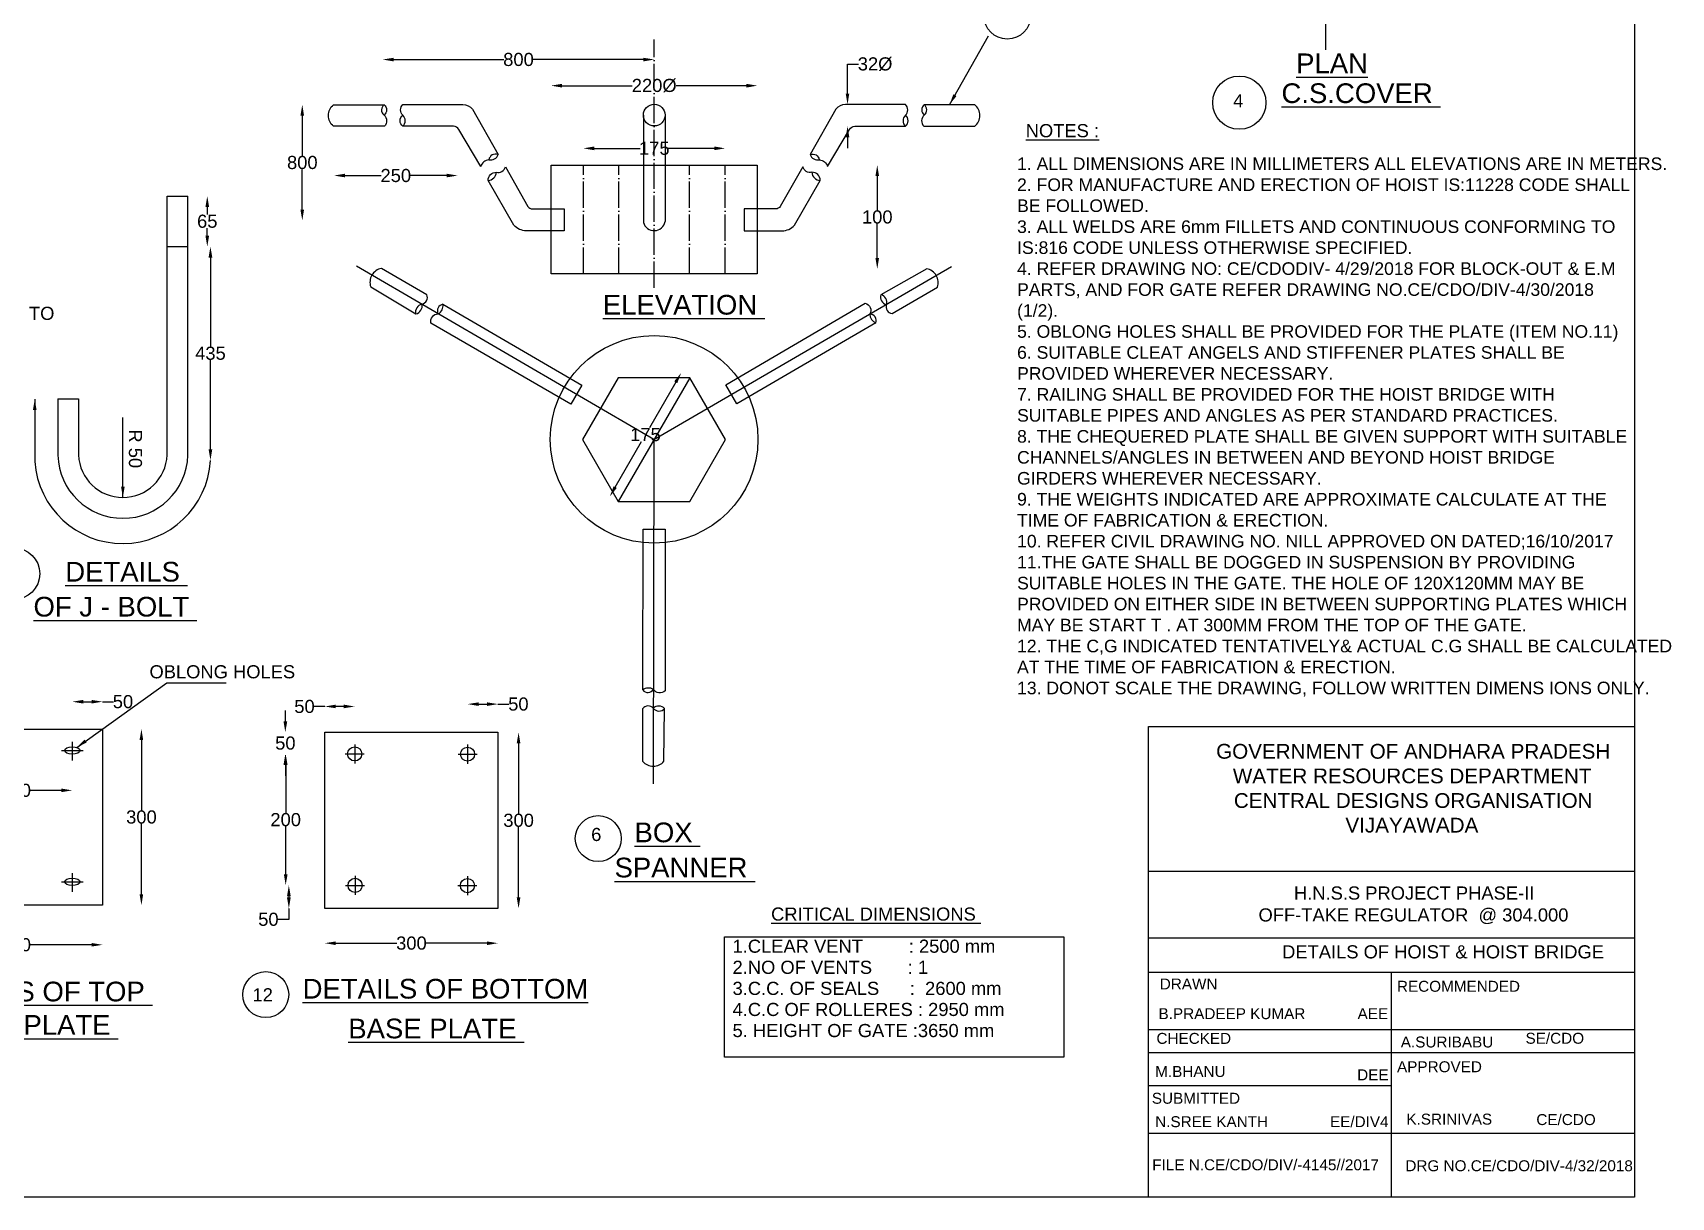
# Model space of a CAD drawing. Header units: inches. Extents: x 2 to 3337, y 17 to 2233.
# Drawn here: x 1838 to 3337, y 17 to 1081 of the extents above; entities that cross this region are included whole.
import ezdxf

# ---------------------------------------------------------------- set-up
doc = ezdxf.new("R2010")
doc.units = ezdxf.units.IN
doc.header["$MEASUREMENT"] = 0
doc.linetypes.add('ACAD_ISO04W100', pattern=[30, 24, -3, 0, -3])
doc.layers.add('DIMENSIONS', color=7, linetype='Continuous')
doc.layers.add('TEXT', color=1, linetype='Continuous')
doc.styles.add('Annotative', font='arial.ttf', dxfattribs={"height": 8})
doc.styles.get("Standard").update_dxf_attribs({"font": 'arial.ttf', "height": 12})
doc.dimstyles.get("Standard").update_dxf_attribs({"dimtxt": 12, "dimasz": 10, "dimexe": 0.18, "dimexo": 0.0625, "dimgap": 0.09, "dimtad": 0, "dimtih": 1, "dimtoh": 1, "dimdec": 4, "dimzin": 0, "dimdsep": 46, "dimtxsty": 'Standard', "dimcen": 0.09, "dimse1": 1, "dimse2": 1, "dimadec": 0, "dimazin": 0, "dimtfac": 1, "dimtdec": 4, "dimtofl": 0, "dimtmove": 0, "dimatfit": 3, "dimfxl": 1, "dimtolj": 1, "dimtzin": 0, "dimarcsym": 0})

# ---------------------------------------------------------------- blocks, each defined once
blk = doc.blocks.new('*D87')
at = {"layer": 'Defpoints', "color": 0, "transparency": 16777216}
for p in [(1771.1, 425.1), (1874.5, 424.6), (1874.5, 388.6)]:
    blk.add_point(p, dxfattribs=at)
at = {"layer": 'DIMENSIONS', "color": 0, "lineweight": -2, "transparency": 16777216}
for p, q in [((1781.1, 388.6), (1809.4, 388.6)), ((1864.5, 388.6), (1836.2, 388.6))]:
    blk.add_line(p, q, dxfattribs=at)
at = {"layer": 'DIMENSIONS', "color": 0, "transparency": 16777216}
for points in [[(1781.1, 390.3), (1781.1, 387), (1771.1, 388.6)], [(1864.5, 390.3), (1864.5, 387), (1874.5, 388.6)]]:
    blk.add_solid(points, dxfattribs=at)
at = {"layer": 'DIMENSIONS', "color": 0, "transparency": 16777216, "insert": (1822.8, 388.6), "char_height": 12, "attachment_point": 5}
blk.add_mtext('\\A1;200', dxfattribs=at)
blk = doc.blocks.new('*D88')
at = {"layer": 'Defpoints', "color": 0, "transparency": 16777216}
for p in [(1743.4, 283.7), (1902.2, 283.7), (1902.2, 247.4)]:
    blk.add_point(p, dxfattribs=at)
at = {"layer": 'DIMENSIONS', "color": 0, "lineweight": -2, "transparency": 16777216}
for p, q in [((1753.4, 247.4), (1809.5, 247.4)), ((1892.2, 247.4), (1836.2, 247.4))]:
    blk.add_line(p, q, dxfattribs=at)
at = {"layer": 'DIMENSIONS', "color": 0, "transparency": 16777216}
for points in [[(1753.4, 249.1), (1753.4, 245.8), (1743.4, 247.4)], [(1892.2, 249.1), (1892.2, 245.8), (1902.2, 247.4)]]:
    blk.add_solid(points, dxfattribs=at)
at = {"layer": 'DIMENSIONS', "color": 0, "transparency": 16777216, "insert": (1822.8, 247.4), "char_height": 12, "attachment_point": 5}
blk.add_mtext('\\A1;300', dxfattribs=at)
blk = doc.blocks.new('*D89')
at = {"layer": 'Defpoints', "color": 0, "transparency": 16777216}
for p in [(1902.2, 444.7), (1902.2, 283.7), (1937.8, 283.7)]:
    blk.add_point(p, dxfattribs=at)
at = {"layer": 'DIMENSIONS', "color": 0, "lineweight": -2, "transparency": 16777216}
for p, q in [((1937.8, 434.7), (1937.8, 370.4)), ((1937.8, 293.7), (1937.8, 358))]:
    blk.add_line(p, q, dxfattribs=at)
at = {"layer": 'DIMENSIONS', "color": 0, "transparency": 16777216}
for points in [[(1936.1, 434.7), (1939.4, 434.7), (1937.8, 444.7)], [(1936.1, 293.7), (1939.4, 293.7), (1937.8, 283.7)]]:
    blk.add_solid(points, dxfattribs=at)
at = {"layer": 'DIMENSIONS', "color": 0, "transparency": 16777216, "insert": (1937.8, 364.2), "char_height": 12, "attachment_point": 5}
blk.add_mtext('\\A1;300', dxfattribs=at)
blk = doc.blocks.new('*D94')
at = {"layer": 'Defpoints', "color": 0, "transparency": 16777216}
for p in [(1902.2, 469.7), (1874.6, 425.1), (1902.2, 425.1)]:
    blk.add_point(p, dxfattribs=at)
at = {"layer": 'DIMENSIONS', "color": 0, "lineweight": -2, "transparency": 16777216}
for p, q in [((1884.6, 469.7), (1892.2, 469.7)), ((1902.2, 469.7), (1912.2, 469.7))]:
    blk.add_line(p, q, dxfattribs=at)
at = {"layer": 'DIMENSIONS', "color": 0, "transparency": 16777216}
for points in [[(1884.6, 471.3), (1884.6, 468), (1874.6, 469.7)], [(1892.2, 471.3), (1892.2, 468), (1902.2, 469.7)]]:
    blk.add_solid(points, dxfattribs=at)
at = {"layer": 'DIMENSIONS', "color": 0, "transparency": 16777216, "insert": (1920.9, 469.7), "char_height": 12, "attachment_point": 5}
blk.add_mtext('\\A1;50', dxfattribs=at)
blk = doc.blocks.new('*D95')
at = {"layer": 'Defpoints', "color": 0, "transparency": 16777216}
for p in [(2105.5, 280.7), (2263.8, 280.7), (2263.8, 248.9)]:
    blk.add_point(p, dxfattribs=at)
at = {"layer": 'DIMENSIONS', "color": 0, "lineweight": -2, "transparency": 16777216}
for p, q in [((2115.5, 248.9), (2171.4, 248.9)), ((2253.8, 248.9), (2198, 248.9))]:
    blk.add_line(p, q, dxfattribs=at)
at = {"layer": 'DIMENSIONS', "color": 0, "transparency": 16777216}
for points in [[(2115.5, 250.5), (2115.5, 247.2), (2105.5, 248.9)], [(2253.8, 250.5), (2253.8, 247.2), (2263.8, 248.9)]]:
    blk.add_solid(points, dxfattribs=at)
at = {"layer": 'DIMENSIONS', "color": 0, "transparency": 16777216, "insert": (2184.7, 248.9), "char_height": 12, "attachment_point": 5}
blk.add_mtext('\\A1;300', dxfattribs=at)
blk = doc.blocks.new('*D96')
at = {"layer": 'Defpoints', "color": 0, "transparency": 16777216}
for p in [(2263.8, 441.7), (2282.7, 441.7), (2263.8, 280.7)]:
    blk.add_point(p, dxfattribs=at)
at = {"layer": 'DIMENSIONS', "color": 0, "lineweight": -2, "transparency": 16777216}
for p, q in [((2282.7, 431.7), (2282.7, 367.4)), ((2282.7, 290.7), (2282.7, 355))]:
    blk.add_line(p, q, dxfattribs=at)
at = {"layer": 'DIMENSIONS', "color": 0, "transparency": 16777216}
for points in [[(2281, 431.7), (2284.3, 431.7), (2282.7, 441.7)], [(2281, 290.7), (2284.3, 290.7), (2282.7, 280.7)]]:
    blk.add_solid(points, dxfattribs=at)
at = {"layer": 'DIMENSIONS', "color": 0, "transparency": 16777216, "insert": (2282.7, 361.2), "char_height": 12, "attachment_point": 5}
blk.add_mtext('\\A1;300', dxfattribs=at)
blk = doc.blocks.new('*D97')
at = {"layer": 'Defpoints', "color": 0, "transparency": 16777216}
for p in [(2105.5, 465.3), (2105.5, 421.9), (2132.8, 421.9)]:
    blk.add_point(p, dxfattribs=at)
at = {"layer": 'DIMENSIONS', "color": 0, "lineweight": -2, "transparency": 16777216}
for p, q in [((2105.5, 465.3), (2095.5, 465.3)), ((2122.8, 465.3), (2115.5, 465.3))]:
    blk.add_line(p, q, dxfattribs=at)
at = {"layer": 'DIMENSIONS', "color": 0, "transparency": 16777216}
for points in [[(2115.5, 467), (2115.5, 463.7), (2105.5, 465.3)], [(2122.8, 467), (2122.8, 463.7), (2132.8, 465.3)]]:
    blk.add_solid(points, dxfattribs=at)
at = {"layer": 'DIMENSIONS', "color": 0, "transparency": 16777216, "insert": (2086.9, 465.3), "char_height": 12, "attachment_point": 5}
blk.add_mtext('\\A1;50', dxfattribs=at)
blk = doc.blocks.new('*D98')
at = {"layer": 'Defpoints', "color": 0, "transparency": 16777216}
for p in [(2263.8, 467.5), (2236.1, 421.7), (2263.8, 421.7)]:
    blk.add_point(p, dxfattribs=at)
at = {"layer": 'DIMENSIONS', "color": 0, "lineweight": -2, "transparency": 16777216}
for p, q in [((2246.1, 467.5), (2253.8, 467.5)), ((2263.8, 467.5), (2273.8, 467.5))]:
    blk.add_line(p, q, dxfattribs=at)
at = {"layer": 'DIMENSIONS', "color": 0, "transparency": 16777216}
for points in [[(2246.1, 469.1), (2246.1, 465.8), (2236.1, 467.5)], [(2253.8, 469.1), (2253.8, 465.8), (2263.8, 467.5)]]:
    blk.add_solid(points, dxfattribs=at)
at = {"layer": 'DIMENSIONS', "color": 0, "transparency": 16777216, "insert": (2282.5, 467.5), "char_height": 12, "attachment_point": 5}
blk.add_mtext('\\A1;50', dxfattribs=at)
blk = doc.blocks.new('*D99')
at = {"layer": 'Defpoints', "color": 0, "transparency": 16777216}
for p in [(2069.4, 441.7), (2132.8, 441.7), (2132.8, 421.9)]:
    blk.add_point(p, dxfattribs=at)
at = {"layer": 'DIMENSIONS', "color": 0, "lineweight": -2, "transparency": 16777216}
for p, q in [((2069.4, 451.7), (2069.4, 461.7)), ((2069.4, 411.9), (2069.4, 401.9))]:
    blk.add_line(p, q, dxfattribs=at)
at = {"layer": 'DIMENSIONS', "color": 0, "transparency": 16777216}
for points in [[(2067.7, 451.7), (2071.1, 451.7), (2069.4, 441.7)], [(2067.7, 411.9), (2071.1, 411.9), (2069.4, 421.9)]]:
    blk.add_solid(points, dxfattribs=at)
at = {"layer": 'DIMENSIONS', "color": 0, "transparency": 16777216, "insert": (2069.4, 431.8), "char_height": 12, "attachment_point": 5}
blk.add_mtext('\\A1;50', dxfattribs=at)
blk = doc.blocks.new('*D100')
at = {"layer": 'Defpoints', "color": 0, "transparency": 16777216}
for p in [(2132.8, 421.9), (2069.7, 301.8), (2133.1, 301.8)]:
    blk.add_point(p, dxfattribs=at)
at = {"layer": 'DIMENSIONS', "color": 0, "lineweight": -2, "transparency": 16777216}
for p, q in [((2069.7, 411.9), (2069.7, 368.1)), ((2069.7, 311.8), (2069.7, 355.6))]:
    blk.add_line(p, q, dxfattribs=at)
at = {"layer": 'DIMENSIONS', "color": 0, "transparency": 16777216}
for points in [[(2068.1, 411.9), (2071.4, 411.9), (2069.7, 421.9)], [(2068.1, 311.8), (2071.4, 311.8), (2069.7, 301.8)]]:
    blk.add_solid(points, dxfattribs=at)
at = {"layer": 'DIMENSIONS', "color": 0, "transparency": 16777216, "insert": (2069.7, 361.8), "char_height": 12, "attachment_point": 5}
blk.add_mtext('\\A1;200', dxfattribs=at)
blk = doc.blocks.new('*D101')
at = {"layer": 'Defpoints', "color": 0, "transparency": 16777216}
for p in [(2133.1, 301.8), (2072.6, 280.7), (2133.1, 280.7)]:
    blk.add_point(p, dxfattribs=at)
at = {"layer": 'DIMENSIONS', "color": 0, "lineweight": -2, "transparency": 16777216}
for p, q in [((2072.6, 291.8), (2072.6, 290.7)), ((2072.6, 270.7), (2062.6, 270.7)), ((2072.6, 280.7), (2072.6, 270.7))]:
    blk.add_line(p, q, dxfattribs=at)
at = {"layer": 'DIMENSIONS', "color": 0, "transparency": 16777216}
for points in [[(2070.9, 291.8), (2074.3, 291.8), (2072.6, 301.8)], [(2070.9, 290.7), (2074.3, 290.7), (2072.6, 280.7)]]:
    blk.add_solid(points, dxfattribs=at)
at = {"layer": 'DIMENSIONS', "color": 0, "transparency": 16777216, "insert": (2053.9, 270.7), "char_height": 12, "attachment_point": 5}
blk.add_mtext('\\A1;50', dxfattribs=at)
blk = doc.blocks.new('*D102')
at = {"layer": 'Defpoints', "color": 0, "transparency": 16777216}
for p in [(1970.8, 931.9), (1970.8, 885.8), (1998, 885.8)]:
    blk.add_point(p, dxfattribs=at)
at = {"layer": 'DIMENSIONS', "color": 0, "lineweight": -2, "transparency": 16777216}
for p, q in [((1998, 921.9), (1998, 915.1)), ((1998, 895.8), (1998, 902.6))]:
    blk.add_line(p, q, dxfattribs=at)
at = {"layer": 'DIMENSIONS', "color": 0, "transparency": 16777216}
for points in [[(1996.3, 921.9), (1999.7, 921.9), (1998, 931.9)], [(1996.3, 895.8), (1999.7, 895.8), (1998, 885.8)]]:
    blk.add_solid(points, dxfattribs=at)
at = {"layer": 'DIMENSIONS', "color": 0, "transparency": 16777216, "insert": (1998, 908.9), "char_height": 12, "attachment_point": 5}
blk.add_mtext('\\A1;65', dxfattribs=at)
blk = doc.blocks.new('*D103')
at = {"layer": 'Defpoints', "color": 0, "transparency": 16777216}
for p in [(1970.8, 885.8), (1880.3, 690.5), (2000.9, 690.5)]:
    blk.add_point(p, dxfattribs=at)
at = {"layer": 'DIMENSIONS', "color": 0, "lineweight": -2, "transparency": 16777216}
for p, q in [((2000.9, 875.8), (2000.9, 794.4)), ((2000.9, 700.5), (2000.9, 782))]:
    blk.add_line(p, q, dxfattribs=at)
at = {"layer": 'DIMENSIONS', "color": 0, "transparency": 16777216}
for points in [[(1999.2, 875.8), (2002.6, 875.8), (2000.9, 885.8)], [(1999.2, 700.5), (2002.6, 700.5), (2000.9, 690.5)]]:
    blk.add_solid(points, dxfattribs=at)
at = {"layer": 'DIMENSIONS', "color": 0, "transparency": 16777216, "insert": (2000.9, 788.2), "char_height": 12, "attachment_point": 5}
blk.add_mtext('\\A1;435', dxfattribs=at)
blk = doc.blocks.new('*D104')
at = {"layer": 'Defpoints', "color": 0, "transparency": 16777216}
for p in [(2136.5, 1015.5), (2084.9, 909.6), (2136.5, 909.6)]:
    blk.add_point(p, dxfattribs=at)
at = {"layer": 'DIMENSIONS', "color": 0, "lineweight": -2, "transparency": 16777216}
for p, q in [((2084.9, 1005.5), (2084.9, 968.8)), ((2084.9, 919.6), (2084.9, 956.4))]:
    blk.add_line(p, q, dxfattribs=at)
at = {"layer": 'DIMENSIONS', "color": 0, "transparency": 16777216}
for points in [[(2083.2, 1005.5), (2086.5, 1005.5), (2084.9, 1015.5)], [(2083.2, 919.6), (2086.5, 919.6), (2084.9, 909.6)]]:
    blk.add_solid(points, dxfattribs=at)
at = {"layer": 'DIMENSIONS', "color": 0, "transparency": 16777216, "insert": (2084.9, 962.6), "char_height": 12, "attachment_point": 5}
blk.add_mtext('\\A1;800', dxfattribs=at)
blk = doc.blocks.new('*D105')
at = {"layer": 'Defpoints', "color": 0, "transparency": 16777216}
for p in [(2406.8, 1056.8), (2158.4, 1014.1), (2406.8, 1014.1)]:
    blk.add_point(p, dxfattribs=at)
at = {"layer": 'DIMENSIONS', "color": 0, "lineweight": -2, "transparency": 16777216}
for p, q in [((2168.4, 1056.8), (2269.3, 1056.8)), ((2396.8, 1056.8), (2295.9, 1056.8))]:
    blk.add_line(p, q, dxfattribs=at)
at = {"layer": 'DIMENSIONS', "color": 0, "transparency": 16777216}
for points in [[(2168.4, 1058.4), (2168.4, 1055.1), (2158.4, 1056.8)], [(2396.8, 1058.4), (2396.8, 1055.1), (2406.8, 1056.8)]]:
    blk.add_solid(points, dxfattribs=at)
at = {"layer": 'DIMENSIONS', "color": 0, "transparency": 16777216, "insert": (2282.6, 1056.8), "char_height": 12, "attachment_point": 5}
blk.add_mtext('\\A1;800', dxfattribs=at)
blk = doc.blocks.new('*D106')
at = {"layer": 'Defpoints', "color": 0, "transparency": 16777216}
for p in [(2501, 1032.9), (2312.4, 960.3), (2501, 960.3)]:
    blk.add_point(p, dxfattribs=at)
at = {"layer": 'DIMENSIONS', "color": 0, "lineweight": -2, "transparency": 16777216}
for p, q in [((2322.4, 1032.9), (2386.6, 1032.9)), ((2491, 1032.9), (2426.7, 1032.9))]:
    blk.add_line(p, q, dxfattribs=at)
at = {"layer": 'DIMENSIONS', "color": 0, "transparency": 16777216}
for points in [[(2322.4, 1034.6), (2322.4, 1031.2), (2312.4, 1032.9)], [(2491, 1034.6), (2491, 1031.2), (2501, 1032.9)]]:
    blk.add_solid(points, dxfattribs=at)
at = {"layer": 'DIMENSIONS', "color": 0, "transparency": 16777216, "insert": (2406.7, 1032.9), "char_height": 12, "attachment_point": 5}
blk.add_mtext('\\A1;220Ø', dxfattribs=at)
blk = doc.blocks.new('*D107')
at = {"layer": 'Defpoints', "color": 0, "transparency": 16777216}
for p in [(2471.6, 975.6), (2341.9, 960.3), (2471.6, 960.3)]:
    blk.add_point(p, dxfattribs=at)
at = {"layer": 'DIMENSIONS', "color": 0, "lineweight": -2, "transparency": 16777216}
for p, q in [((2351.9, 975.6), (2393.9, 975.6)), ((2461.6, 975.6), (2419.6, 975.6))]:
    blk.add_line(p, q, dxfattribs=at)
at = {"layer": 'DIMENSIONS', "color": 0, "transparency": 16777216}
for points in [[(2351.9, 977.3), (2351.9, 973.9), (2341.9, 975.6)], [(2461.6, 977.3), (2461.6, 973.9), (2471.6, 975.6)]]:
    blk.add_solid(points, dxfattribs=at)
at = {"layer": 'DIMENSIONS', "color": 0, "transparency": 16777216, "insert": (2406.8, 975.6), "char_height": 12, "attachment_point": 5}
blk.add_mtext('\\A1;175', dxfattribs=at)
blk = doc.blocks.new('*D108')
at = {"layer": 'Defpoints', "color": 0, "transparency": 16777216}
for p in [(2622.1, 1015.7), (2583.5, 995.8), (2622.1, 995.8)]:
    blk.add_point(p, dxfattribs=at)
at = {"layer": 'DIMENSIONS', "color": 0, "lineweight": -2, "transparency": 16777216}
for p, q in [((2583.5, 1025.7), (2583.5, 1052.6)), ((2583.5, 1052.6), (2593.5, 1052.6)), ((2583.5, 985.8), (2583.5, 975.8))]:
    blk.add_line(p, q, dxfattribs=at)
at = {"layer": 'DIMENSIONS', "color": 0, "transparency": 16777216}
for points in [[(2581.8, 1025.7), (2585.1, 1025.7), (2583.5, 1015.7)], [(2581.8, 985.8), (2585.1, 985.8), (2583.5, 995.8)]]:
    blk.add_solid(points, dxfattribs=at)
at = {"layer": 'DIMENSIONS', "color": 0, "transparency": 16777216, "insert": (2608.7, 1052.6), "char_height": 12, "attachment_point": 5}
blk.add_mtext('\\A1;32Ø', dxfattribs=at)
blk = doc.blocks.new('*D109')
at = {"layer": 'Defpoints', "color": 0, "transparency": 16777216}
for p in [(2501, 960.3), (2501, 865.3), (2610.7, 865.3)]:
    blk.add_point(p, dxfattribs=at)
at = {"layer": 'DIMENSIONS', "color": 0, "lineweight": -2, "transparency": 16777216}
for p, q in [((2610.7, 950.3), (2610.7, 919)), ((2610.7, 875.3), (2610.7, 906.6))]:
    blk.add_line(p, q, dxfattribs=at)
at = {"layer": 'DIMENSIONS', "color": 0, "transparency": 16777216}
for points in [[(2609, 950.3), (2612.3, 950.3), (2610.7, 960.3)], [(2609, 875.3), (2612.3, 875.3), (2610.7, 865.3)]]:
    blk.add_solid(points, dxfattribs=at)
at = {"layer": 'DIMENSIONS', "color": 0, "transparency": 16777216, "insert": (2610.7, 912.8), "char_height": 12, "attachment_point": 5}
blk.add_mtext('\\A1;100', dxfattribs=at)
blk = doc.blocks.new('*D110')
at = {"layer": 'Defpoints', "color": 0, "transparency": 16777216}
for p in [(2431.4, 770.4), (2439.2, 765.9), (2373.8, 652.8)]:
    blk.add_point(p, dxfattribs=at)
at = {"layer": 'DIMENSIONS', "color": 0, "lineweight": -2, "transparency": 16777216}
for p, q in [((2426.4, 761.7), (2402.3, 720)), ((2371.1, 665.9), (2395.1, 707.6))]:
    blk.add_line(p, q, dxfattribs=at)
at = {"layer": 'DIMENSIONS', "color": 0, "transparency": 16777216}
for points in [[(2425, 762.6), (2427.8, 760.9), (2431.4, 770.4)], [(2369.6, 666.7), (2372.5, 665.1), (2366.1, 657.2)]]:
    blk.add_solid(points, dxfattribs=at)
at = {"layer": 'DIMENSIONS', "color": 0, "transparency": 16777216, "insert": (2398.7, 713.8), "char_height": 12, "attachment_point": 5}
blk.add_mtext('\\A1;175', dxfattribs=at)
blk = doc.blocks.new('*D111')
at = {"layer": 'Defpoints', "color": 0, "transparency": 16777216}
for p in [(2113.9, 949.9), (2227, 950.7), (2227, 949.9)]:
    blk.add_point(p, dxfattribs=at)
at = {"layer": 'DIMENSIONS', "color": 0, "lineweight": -2, "transparency": 16777216}
for p, q in [((2123.9, 950.7), (2157, 950.7)), ((2217, 950.7), (2183.9, 950.7))]:
    blk.add_line(p, q, dxfattribs=at)
at = {"layer": 'DIMENSIONS', "color": 0, "transparency": 16777216}
for points in [[(2123.9, 952.4), (2123.9, 949.1), (2113.9, 950.7)], [(2217, 952.4), (2217, 949.1), (2227, 950.7)]]:
    blk.add_solid(points, dxfattribs=at)
at = {"layer": 'DIMENSIONS', "color": 0, "transparency": 16777216, "insert": (2170.4, 950.7), "char_height": 12, "attachment_point": 5}
blk.add_mtext('\\A1;250', dxfattribs=at)

msp = doc.modelspace()

# ---------------------------------------------------------------- linework, layer by layer
at = {"color": 0}
for points in [[(3020.48601, 1414.05366), (3020.48601, 1065.79604)], [(2416.7215, 1005.99561), (2416.7215, 908.65005)], [(1961.26922, 931.86752), (1980.28887, 931.86752)], [(1961.26922, 885.84639), (1980.28887, 885.84639)], [(2406.48721, 709.34338), (2134.55119, 867.79336)], [(2406.48721, 709.34338), (2678.62477, 867.44694)], [(2439.15532, 765.92622), (2373.81909, 652.76055)], [(1861.32711, 746.60138), (1880.34676, 746.60138)], [(2406.48721, 709.34338), (2405.78772, 394.61318)], [(1864.75595, 425.09702), (1884.41642, 425.09702)], [(1874.5475, 433.10596), (1874.5475, 416.05249)], [(2124.10524, 421.91767), (2141.5384, 421.91767)], [(2132.82182, 430.63425), (2132.82182, 413.20109)], [(2227.35239, 421.72533), (2244.78555, 421.72533)], [(2236.06897, 430.44191), (2236.06897, 413.00875)], [(1864.75595, 305.00008), (1884.41642, 305.00008)], [(1874.5475, 313.00902), (1874.5475, 295.95555)], [(2124.42703, 301.77857), (2141.86019, 301.77857)], [(2133.14361, 310.49515), (2133.14361, 293.06199)], [(2227.15547, 301.52505), (2244.58863, 301.52505)], [(2235.87205, 310.24163), (2235.87205, 292.80847)]]:
    msp.add_lwpolyline(points, dxfattribs=at)
at = {"color": 0, "linetype": 'ACAD_ISO04W100'}
for points in [[(2406.75011, 848.18866), (2406.75011, 1075.03072)], [(2341.9049, 860.94656), (2341.9049, 960.27608)], [(2374.32829, 860.94656), (2374.32829, 960.27608)], [(2439.04341, 860.94656), (2439.04341, 960.27608)], [(2471.64633, 860.94656), (2471.64633, 960.27608)]]:
    msp.add_lwpolyline(points, dxfattribs=at)
at = {"color": 0}
for points in [[(2159.97068, 995.79469), (2113.42177, 995.79469, -0.473679118), (2113.42177, 1015.53436), (2159.63728, 1015.53436, -0.4891341947), (2159.63728, 1006.04871, -0.4367797773), (2159.97068, 995.79469, 0.937020061)], [(2176.78206, 1015.67303), (2231.76133, 1015.67303, -0.2291594712), (2240.4449, 1011.4726), (2263.86195, 970.12235, 0.4499520782), (2255.49433, 965.15304, 0.3081811085), (2248.06592, 958.93053), (2228.03323, 992.8944, 0.2581527162), (2223.17863, 995.7559), (2176.90534, 995.7559, -0.5035369106), (2176.90534, 1005.92197, -0.4237796464), (2176.78206, 1015.67303, -0.0126431043)], [(2396.84553, 1006.01605), (2396.84553, 907.94207, 0.8001967334), (2416.7215, 908.65005)], [(2636.50418, 1015.67303), (2581.52491, 1015.67303, 0.2291594712), (2572.84134, 1011.4726), (2549.42429, 970.12235, -0.4499520782), (2557.79191, 965.15304, -0.3081811085), (2565.22032, 958.93053), (2585.25301, 992.8944, -0.2581527162), (2590.10761, 995.7559), (2636.3809, 995.7559, 0.5035369106), (2636.3809, 1005.92197, 0.4237796464), (2636.50418, 1015.67303, 0.0126431043)], [(2653.31557, 995.79469), (2699.86447, 995.79469, 0.473679118), (2699.86447, 1015.53436), (2653.64896, 1015.53436, 0.4891341947), (2653.64896, 1006.04871, 0.4367797773), (2653.31557, 995.79469, -0.937020061)], [(2299.47262, 920.41246), (2324.24284, 920.41246), (2324.24284, 900.19852), (2289.73152, 900.19852, -0.2123121535), (2278.36691, 905.25201), (2254.789, 946.28934, -0.4193183881), (2262.3384, 953.75327, 0.4198499769), (2270.62234, 958.64766), (2291.26378, 922.50293, 0.3030330196), (2295.57176, 920.35005), (2299.47262, 920.41246)], [(2513.81362, 920.41246), (2489.04341, 920.41246), (2489.04341, 900.19852), (2523.55472, 900.19852, 0.2123121535), (2534.91933, 905.25201), (2558.49724, 946.28934, 0.4193183881), (2550.94784, 953.75327, -0.4198499769), (2542.6639, 958.64766), (2522.02247, 922.50293, -0.3030330196), (2517.71448, 920.35005), (2513.81362, 920.41246)], [(1861.32711, 746.60138), (1861.32711, 694.96139, 0.9686554344), (1980.28887, 694.96139), (1980.28887, 931.86752)], [(1880.34676, 746.60138), (1880.34676, 695.29329, 0.9621241564), (1961.26922, 695.29329), (1961.26922, 931.86752)], [(2198.81248, 841.70411), (2157.18991, 865.83273, 0.4508245495), (2147.44034, 849.01444), (2188.82946, 824.21604)], [(2624.18659, 824.47432), (2665.73242, 848.73483, 0.4508245495), (2655.92956, 865.52212), (2613.91682, 841.79555)], [(2340.5538, 759.08788), (2330.41666, 741.60102), (2202.55816, 815.72066, -0.4825366012), (2209.2472, 824.33081, 0.3032458053), (2213.54759, 832.99097), (2340.5538, 759.08788)], [(2482.31649, 742.07943), (2472.12394, 759.53404), (2599.74672, 834.05882, -0.4825366012), (2603.92631, 823.98861, 0.3032458053), (2609.32982, 815.97028), (2482.31649, 742.07943)], [(2396.51827, 627.35345), (2416.73094, 627.35345), (2416.73094, 479.5647, -0.4825366012), (2405.9272, 481.03348, 0.3032458053), (2396.27818, 480.41065), (2396.51827, 627.35345)], [(2396.13008, 463.29281), (2396.13008, 415.18223, 0.4508245495), (2415.56996, 415.18223), (2416.26649, 463.42676)]]:
    msp.add_lwpolyline(points, format="xyb", dxfattribs=at)
for points in [[(2312.38311, 960.27608), (2500.95509, 960.27608), (2500.95509, 860.94656), (2312.38311, 860.94656)], [(2471.82344, 709.34338), (2439.15532, 765.92622), (2373.81909, 765.92622), (2341.15097, 709.34338), (2373.81909, 652.76055), (2439.15532, 652.76055)], [(1743.41587, 444.72048), (1902.24922, 444.72048), (1902.24922, 283.72898), (1743.41587, 283.72898)], [(2105.53226, 441.73225), (2263.82719, 441.73225), (2263.82719, 280.71683), (2105.53226, 280.71683)]]:
    msp.add_lwpolyline(points, close=True, dxfattribs=at)
for centre, radius in [((2406.78352, 1006.01605), 9.938), ((2406.59293, 709.53606), 94.90613), ((2132.82182, 421.91767), 6.44101), ((2236.06897, 421.72533), 6.44101), ((2133.14361, 301.77857), 6.44101), ((2235.87205, 301.52505), 6.44101)]:
    msp.add_circle(centre, radius, dxfattribs=at)
for centre, radius, start, end in [((2163.15491, 1010.66805), 5.80621, 123.26833201, 232.71066865), ((2171.8748, 1000.83893), 7.15148, 314.70264426, 45.29735574), ((2641.41144, 1000.83893), 7.15148, 134.70264426, 225.29735574), ((2650.13133, 1010.66805), 5.80621, 307.28933135, 56.73166799), ((2257.1384, 971.91427), 6.95824, 256.33318518, 345.07680719), ((2556.14785, 971.91427), 6.95824, 194.92319281, 283.66681482), ((2254.74489, 953.90664), 7.59506, 270.33248375, 358.84293337), ((2558.54135, 953.90664), 7.59506, 181.15706663, 269.66751625), ((2192.91789, 839.30549), 6.36393, 281.98297722, 22.14233839), ((2620.95601, 839.75963), 7.32771, 163.8686953, 254.10788265), ((2612.50428, 835.07701), 6.86542, 339.84975257, 78.12682538), ((2195.3683, 826.3083), 6.86542, 99.46625036, 197.74332318), ((2187.12068, 831.34172), 7.32771, 283.48519309, 13.72438044), ((2214.22003, 827.25925), 5.77103, 96.69135727, 210.49332201), ((2625.0144, 830.78418), 6.36393, 162.36647943, 262.52584059), ((2604.01462, 818.21826), 5.77103, 337.07485948, 90.87682421), ((2400.89969, 483.867), 5.77103, 216.79225014, 330.59421487), ((2401.16151, 459.39611), 6.36393, 42.08387009, 142.24323125), ((2410.95875, 458.37472), 7.32771, 43.58608596, 133.82527331), ((2411.177, 468.03448), 6.86542, 219.56714322, 317.84421604)]:
    msp.add_arc(centre, radius, start, end, dxfattribs=at)
for centre in [(1874.5475, 425.09702), (1874.5475, 305.00008)]:
    msp.add_ellipse(centre, major_axis=(-7.09982, 0), ratio=0.4832231402, dxfattribs=at)
at = {"layer": 'DIMENSIONS', "color": 0}
for points in [[(3303.18781, 16.64204), (1.98831, 16.64204), (1.98831, 2227.12683), (3303.18781, 2227.12683)], [(3303.18781, 16.64204), (2858.82289, 16.64204), (2858.82289, 447.03766), (3303.18781, 447.03766)]]:
    msp.add_lwpolyline(points, close=True, dxfattribs=at)
for points in [[(2858.82289, 314.80016), (3303.18781, 314.80016)], [(2858.82289, 253.67151), (3303.18781, 253.67151)], [(2858.82289, 222.48342), (3303.18781, 222.48342)], [(3081.00535, 16.64204), (3081.00535, 222.48342)], [(2858.82289, 170.08744), (3303.18781, 170.08744)], [(2858.82289, 148.87954), (3303.18781, 148.87954)], [(2858.82289, 118.93897), (3081.00535, 118.93897)], [(2858.82289, 75.27565), (3303.18781, 75.27565)]]:
    msp.add_lwpolyline(points, dxfattribs=at)
for centre, radius in [((2729.621, 1096.86684), 21.36611), ((2941.77255, 1017.39448), 24.34691), ((1821.09513, 586.73174), 23.6882), ((2355.5453, 344.52223), 21.01576), ((2051.53316, 201.86081), 21.01576)]:
    msp.add_circle(centre, radius, dxfattribs=at)
msp.add_arc((1920.54452, 694.79994), 80.50134, 183.97992251, 356.73705242, dxfattribs=at)
at = {"layer": 'TEXT', "color": 0}
msp.add_lwpolyline([(2471.03604, 254.7543), (2781.17395, 254.7543), (2781.17395, 144.81911), (2471.03604, 144.81911)], close=True, dxfattribs=at)

# ---------------------------------------------------------------- texts
at = {"layer": 'DIMENSIONS', "color": 0}
for s, height, p in [('DETAILS OF HOIST & HOIST BRIDGE ', 12, (2980.91994, 234.99021)), ('DRAWN', 10, (2869.02526, 206.60841)), ('RECOMMENDED ', 10, (3085.89899, 204.49739)), ('B.PRADEEP KUMAR', 10, (2867.878, 179.47163)), ('AEE', 10, (3049.91009, 179.47163)), ('CHECKED ', 10, (2865.97567, 156.85619)), ('SE/CDO', 10, (3203.49523, 156.97718)), ('A.SURIBABU', 10, (3089.41556, 153.56095)), ('M.BHANU', 10, (2864.82917, 126.58663)), ('APPROVED ', 10, (3085.99745, 130.92849)), ('DEE', 10, (3049.5382, 123.52896)), ('SUBMITTED', 10, (2861.7687, 102.10829)), ('N.SREE KANTH ', 10, (2864.82806, 80.70463)), ('EE/DIV4', 10, (3024.67978, 80.70463)), ('K.SRINIVAS ', 10, (3094.55153, 83.05419)), ('CE/CDO', 10, (3213.36212, 82.61668)), ('FILE N.CE/CDO/DIV/-4145//2017', 10, (2862.13805, 41.28614)), ('DRG NO.CE/CDO/DIV-4/32/2018', 10, (3093.60146, 40.40854))]:
    msp.add_text(s, height=height, dxfattribs=at).set_placement(p)
at = {"layer": 'DIMENSIONS', "color": 0, "insert": (2738.54239, 967.26474), "char_height": 11.5, "width": 567.6698831, "attachment_point": 1, "style": 'Annotative'}
msp.add_mtext('1. ALL DIMENSIONS ARE IN MILLIMETERS ALL ELEVATIONS ARE IN METERS. \\P2. FOR MANUFACTURE AND ERECTION OF HOIST IS:11228 CODE SHALL BE FOLLOWED. \\P3. ALL WELDS ARE 6mm FILLETS AND CONTINUOUS CONFORMING TO IS:816 CODE UNLESS OTHERWISE SPECIFIED. \\P4. REFER DRAWING NO: CE/CDODIV- 4/29/2018 FOR BLOCK-OUT & E.M PARTS, AND FOR GATE REFER DRAWING NO.CE/CDO/DIV-4/30/2018 (1/2).\\P5. OBLONG HOLES SHALL BE PROVIDED FOR THE PLATE (ITEM NO.11)\\P6. SUITABLE CLEAT ANGELS AND STIFFENER PLATES SHALL BE PROVIDED WHEREVER NECESSARY.\\P7. RAILING SHALL BE PROVIDED FOR THE HOIST BRIDGE WITH SUITABLE PIPES AND ANGLES AS PER STANDARD PRACTICES. \\P8. THE CHEQUERED PLATE SHALL BE GIVEN SUPPORT WITH SUITABLE CHANNELS/ANGLES IN BETWEEN AND BEYOND HOIST BRIDGE GIRDERS WHEREVER NECESSARY. \\P9. THE WEIGHTS INDICATED ARE APPROXIMATE CALCULATE AT THE TIME OF FABRICATION & ERECTION. \\P10. REFER CIVIL DRAWING NO. NILL APPROVED ON DATED;16/10/2017 \\P11.THE GATE SHALL BE DOGGED IN SUSPENSION BY PROVIDING SUITABLE HOLES IN THE GATE. THE HOLE OF 120X120MM MAY BE PROVIDED ON EITHER SIDE IN BETWEEN SUPPORTING PLATES WHICH MAY BE START T . AT 300MM FROM THE TOP OF THE GATE. \\P12. THE C,G INDICATED TENTATIVELY& ACTUAL C.G SHALL BE CALCULATED \\PAT THE TIME OF FABRICATION & ERECTION. \\P13. DONOT SCALE THE DRAWING, FOLLOW WRITTEN DIMENS IONS ONLY. ', dxfattribs=at)
at = {"layer": 'DIMENSIONS', "color": 0, "attachment_point": 1}
for s, insert, char_height, width in [('\\pi15.924;GOVERNMENT OF ANDHARA PRADESH \\P\\pi31.215;WATER RESOURCES DEPARTMENT  \\P\\pi32.141;CENTRAL DESIGNS ORGANISATION \\P\\pi134.14;VIJAYAWADA', (2904.64271, 431.08736), 13.5, 389.7917768), ('\\pi33.237;H.N.S.S PROJECT PHASE-II \\P\\pi0.80628;OFF-TAKE REGULATOR  @ 304.000', (2958.50677, 300.75411), 12, 283.4570259)]:
    msp.add_mtext(s, dxfattribs=dict(at, insert=insert, char_height=char_height, width=width))
at = {"layer": 'TEXT', "color": 0}
for s, height, p in [('%%UPLAN', 18, (2993.73461, 1044.3222)), ('%%UC.S.COVER ', 18, (2980.32583, 1017.03192)), ('4', 12, (2936.1265, 1013.06243)), ('%%UNOTES :', 12, (2746.41706, 985.77216)), ('%%UELEVATION ', 18, (2359.73504, 823.60857)), ('SQUARE THREAD TO', 12, (1685.92333, 818.75457)), ('%%UDETAILS ', 18, (1868.17312, 579.51901)), ('%%UOF J - BOLT ', 18, (1839.0907, 547.55636)), ('OBLONG HOLES', 12, (1945.15288, 491.04524)), ('6', 12, (2349.06283, 342.30272)), ('%%UBOX ', 18, (2388.72447, 341.18819)), ('%%USPANNER ', 18, (2370.42021, 309.04522)), ('%%UCRITICAL DIMENSIONS ', 12, (2513.58919, 269.52755)), ('1.CLEAR VENT         : 2500 mm', 12, (2478.33966, 240.14744)), ('2.NO OF VENTS       : 1', 12, (2478.33966, 220.8705)), ('%%UDETAILS OF TOP ', 18, (1735.4751, 195.71763)), ('%%UDETAILS OF BOTTOM', 18, (2085.23281, 198.26218)), ('3.C.C. OF SEALS      :  2600 mm', 12, (2478.33966, 201.59355)), ('12', 12, (2039.39078, 195.71763)), ('%%UBASE PLATE ', 18, (1755.84933, 165.18304)), ('%%UBASE PLATE ', 18, (2126.95948, 161.89192)), ('4.C.C OF ROLLERES : 2950 mm', 12, (2478.33966, 182.31661)), ('5. HEIGHT OF GATE :3650 mm', 12, (2478.33966, 163.03966))]:
    msp.add_text(s, height=height, dxfattribs=at).set_placement(p)
msp.add_text('R 50 ', height=12, rotation=270, dxfattribs=at).set_placement((1926.32279, 718.63533))

# ---------------------------------------------------------------- dimensions: what is measured, and where the dimension line sits
at = {"layer": 'DIMENSIONS', "color": 0}
for p1, p2, distance, text, picture, middle in [((2158.44173, 1014.05892), (2406.75011, 1014.05892), 42.71625, '800', '*D105', (2282.59592, 1056.77517)), ((2312.38311, 960.27608), (2500.95509, 960.27608), 72.60813, '220Ø', '*D106', (2406.6691, 1032.88421)), ((2136.52952, 1015.53436), (2136.52952, 909.635), -51.65369, '800', '*D104', (2084.87583, 962.58468)), ((2341.9049, 960.27608), (2471.64633, 960.27608), 15.31461, '175', '*D107', (2406.77561, 975.59069)), ((2500.95509, 960.27608), (2500.95509, 865.3012), 109.72455, '100', '*D109', (2610.67964, 912.78864)), ((2113.90836, 949.94701), (2226.95006, 949.94701), 0.79165, '250', '*D111', (2170.42921, 950.73867)), ((2373.81909, 652.76055), (2439.15532, 765.92622), 8.95282, '175', '*D110', (2398.73383, 713.8198))]:
    dim = msp.add_aligned_dim(p1=p1, p2=p2, distance=distance, text=text, dimstyle='Standard', dxfattribs=at)
    dim.commit()
    dim.dimension.update_dxf_attribs({"geometry": picture, "text_midpoint": middle})
dim = msp.add_linear_dim(base=(2583.4573, 995.7559), p1=(2622.08507, 1015.67303), p2=(2622.08507, 995.7559), angle=270, text='32Ø', dimstyle='Standard', dxfattribs=at)
dim.commit()
dim.dimension.update_dxf_attribs({"geometry": '*D108', "text_midpoint": (2608.72738, 1052.57963), "dimtype": 161})
for base, p1, p2, text, picture, middle in [((1998.01289, 885.84639), (1970.77905, 931.86752), (1970.77905, 885.84639), '65', '*D102', (1998.01289, 908.85695)), ((2000.91535, 690.53247), (1970.77905, 885.84639), (1880.34676, 690.53247), '435', '*D103', (2000.91535, 788.18943)), ((2069.38412, 441.73225), (2132.82182, 421.91767), (2132.82182, 441.73225), '50', '*D99', (2069.38412, 431.82496)), ((1937.76443, 283.72898), (1902.24922, 444.72048), (1902.24922, 283.72898), '300', '*D89', (1937.76443, 364.22473)), ((2282.65889, 441.73225), (2263.82719, 280.71683), (2263.82719, 441.73225), '300', '*D96', (2282.65889, 361.22454)), ((2069.74298, 301.77857), (2132.82182, 421.91767), (2133.14361, 301.77857), '200', '*D100', (2069.74298, 361.84812)), ((2072.59139, 280.71683), (2133.14361, 301.77857), (2133.14361, 280.71683), '50', '*D101', (2053.92704, 270.71683))]:
    dim = msp.add_linear_dim(base=base, p1=p1, p2=p2, angle=90, text=text, dimstyle='Standard', dxfattribs=at)
    dim.commit()
    dim.dimension.update_dxf_attribs({"geometry": picture, "text_midpoint": middle})
for base, p1, p2, text, picture, middle in [((1902.24922, 469.65682), (1874.58618, 425.09702), (1902.24922, 425.09702), '50', '*D94', (1920.91357, 469.65682)), ((2105.53226, 465.32962), (2132.82182, 421.91767), (2105.53226, 421.91767), '50', '*D97', (2086.86791, 465.32962)), ((2263.82719, 467.46406), (2236.06897, 421.72533), (2263.82719, 421.72533), '50', '*D98', (2282.49154, 467.46406)), ((1874.5475, 388.61824), (1771.08687, 425.09702), (1874.5475, 424.57923), '200', '*D87', (1822.81719, 388.61824)), ((1902.24922, 247.42612), (1743.41587, 283.72898), (1902.24922, 283.72898), '300', '*D88', (1822.83254, 247.42612)), ((2263.82719, 248.87927), (2105.53226, 280.71683), (2263.82719, 280.71683), '300', '*D95', (2184.67973, 248.87927))]:
    dim = msp.add_linear_dim(base=base, p1=p1, p2=p2, text=text, dimstyle='Standard', dxfattribs=at)
    dim.commit()
    dim.dimension.update_dxf_attribs({"geometry": picture, "text_midpoint": middle})

# ---------------------------------------------------------------- leaders
for points in [[(2676.75672, 1015.53436), (2712.43547, 1078.43169)], [(1840.23731, 746.31619), (1840.23731, 689.2126)], [(1920.80799, 656.36456), (1920.80799, 729.58265)], [(1878.66841, 427.89077), (1961.0705, 486.8896), (2015.21829, 486.8896)]]:
    msp.add_leader(points, dimstyle='Standard', override={"dimgap": 0.09, "dimtad": 0}, dxfattribs=at)

doc.saveas('drawing.dxf')
